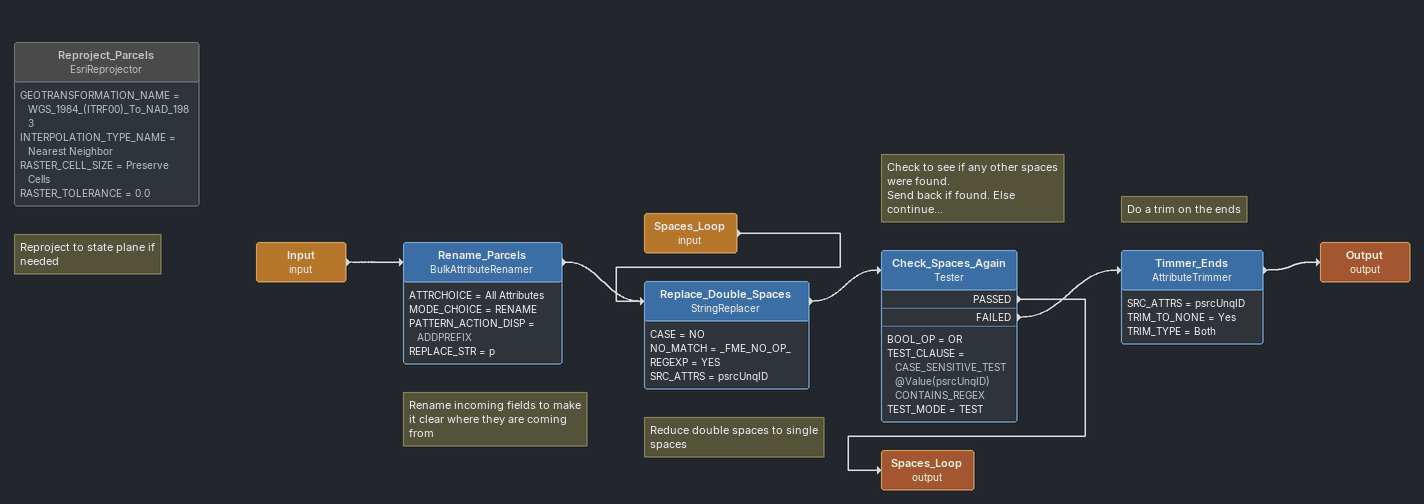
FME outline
Note: Reproject to state plane if needed
Reproject_Parcels: EsriReprojector [off]
    GEOTRANSFORMATION_NAME = WGS_1984_(ITRF00)_To_NAD_1983
    INTERPOLATION_TYPE_NAME = Nearest Neighbor
    RASTER_CELL_SIZE = Preserve Cells
    RASTER_TOLERANCE = 0.0
Input (input)
    -> Rename_Parcels
Note: Rename incoming fields to make it clear where they are coming from
Rename_Parcels: BulkAttributeRenamer
    ATTRCHOICE = All Attributes
    MODE_CHOICE = RENAME
    PATTERN_ACTION_DISP = ADDPREFIX
    REPLACE_STR = p
    -> Replace_Double_Spaces
Spaces_Loop (input)
    -> Replace_Double_Spaces
Note: Reduce double spaces to single spaces
Replace_Double_Spaces: StringReplacer
    CASE = NO
    NO_MATCH = _FME_NO_OP_
    REGEXP = YES
    SRC_ATTRS = psrcUnqID
    -> Check_Spaces_Again
Note: Check to see if any other spaces were found. / Send back if found. Else continue...
Check_Spaces_Again: Tester
    BOOL_OP = OR
    TEST_CLAUSE = CASE_SENSITIVE_TEST @Value(psrcUnqID) CONTAINS_REGEX
    TEST_MODE = TEST
    PASSED -> Spaces_Loop (output)
    FAILED -> Timmer_Ends
Note: Do a trim on the ends
Timmer_Ends: AttributeTrimmer
    SRC_ATTRS = psrcUnqID
    TRIM_TO_NONE = Yes
    TRIM_TYPE = Both
    -> Output (output)
Output (output)
Spaces_Loop (output)
